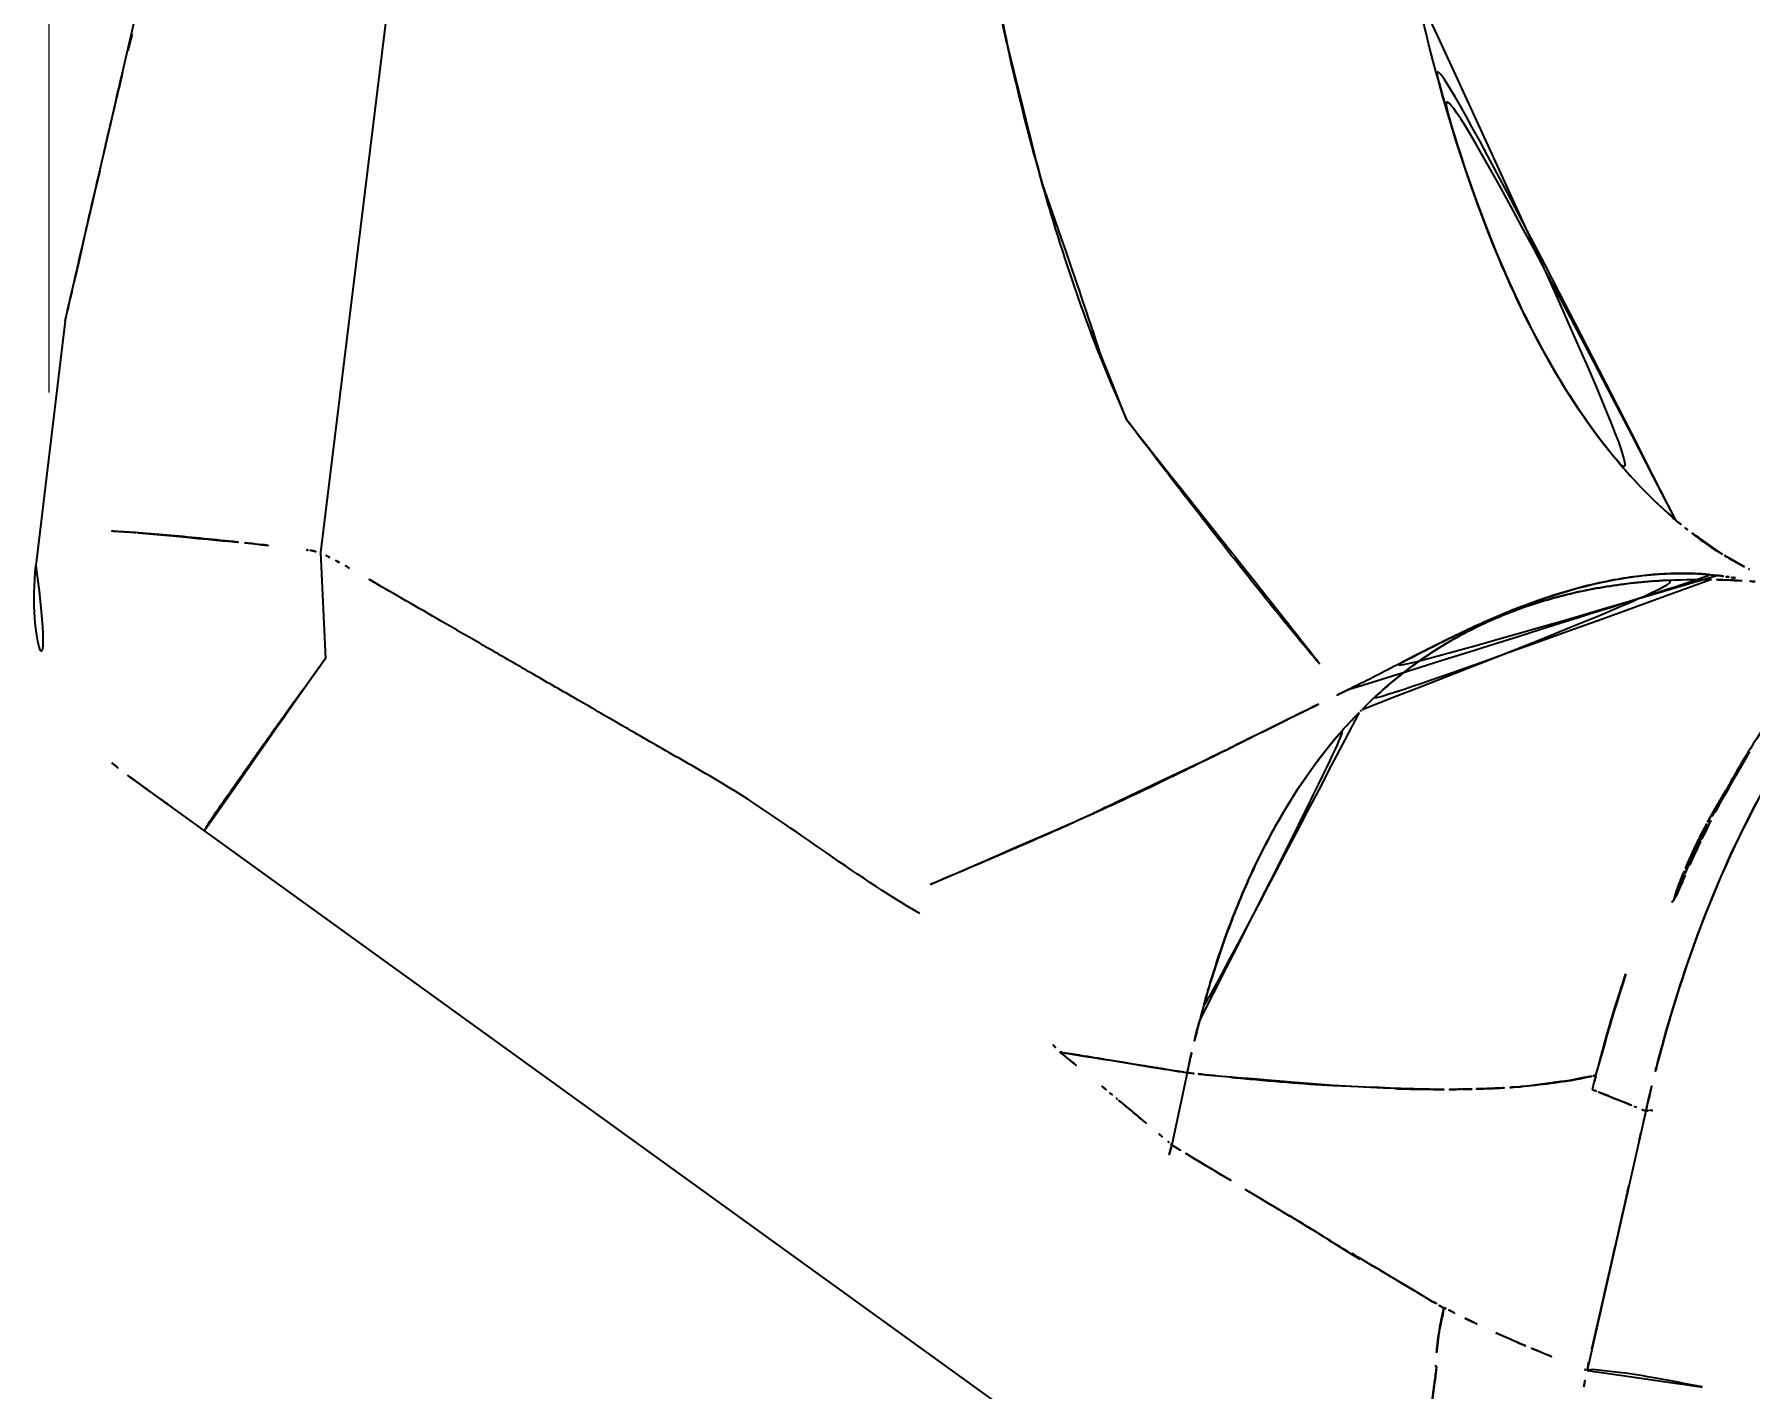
# Model space of a CAD drawing. Extents: x 16296660632 to 16296668616, y -37409619871 to -37409616241.
# Drawn here: x 16296667223.2 to 16296667284.2, y -37409617758.7 to -37409617710.5 of the extents above; entities that cross this region are included whole.
import ezdxf

# ---------------------------------------------------------------- set-up
doc = ezdxf.new("R2010")
doc.units = 0
doc.header["$LTSCALE"] = 10
doc.header["$MEASUREMENT"] = 0
doc.header["$PDMODE"] = 3
doc.header["$PDSIZE"] = -10
doc.layers.get('0').update_dxf_attribs({"linetype": 'CONTINUOUS'})
doc.layers.get('DEFPOINTS').update_dxf_attribs({"linetype": 'CONTINUOUS'})
doc.styles.get("Standard").update_dxf_attribs({"font": 'SYMBOL'})
doc.dimstyles.new('100hyun', dxfattribs={"dimtxt": 30, "dimasz": 20, "dimexe": 2, "dimexo": 10, "dimgap": 10, "dimtad": 1, "dimdec": 0, "dimrnd": 5, "dimtxsty": 'Standard', "dimcen": 2.5, "dimclrd": 5, "dimclre": 5, "dimadec": 0, "dimazin": 0, "dimtfac": 1, "dimtdec": 0, "dimtmove": 0, "dimatfit": 3, "dimfxl": 1.25, "dimlwd": 15, "dimlwe": 15, "dimarcsym": 0})

# ---------------------------------------------------------------- blocks, each defined once
blk = doc.blocks.new('*D10')
at = {"color": 5, "lineweight": 15, "transparency": 16777216}
for p, q in [((16296667223.69714, -37409617723.23455), (16296667223.69714, -37409617163.292953)), ((16296667547.571289, -37409617302.714493), (16296667547.571289, -37409617163.292953)), ((16296667527.571289, -37409617165.292953), (16296667243.69714, -37409617165.292953))]:
    blk.add_line(p, q, dxfattribs=at)
at = {"color": 5, "transparency": 16777216}
for points in [[(16296667243.69714, -37409617161.95961), (16296667243.69714, -37409617168.626282), (16296667223.69714, -37409617165.292953)], [(16296667527.571289, -37409617161.95961), (16296667527.571289, -37409617168.626282), (16296667547.571289, -37409617165.292953)]]:
    blk.add_solid(points, dxfattribs=at)
at = {"layer": 'DEFPOINTS', "color": 0, "transparency": 16777216}
for p in [(16296667223.69714, -37409617165.292953), (16296667547.571289, -37409617312.714493), (16296667223.69714, -37409617733.23455)]:
    blk.add_point(p, dxfattribs=at)
at = {"color": 0, "lineweight": 0, "transparency": 16777216, "insert": (16296667385.634211, -37409617138.941017), "char_height": 30, "attachment_point": 5}
blk.add_mtext('{\\f나눔고딕|b0|i0|c129|p50;325}', dxfattribs=at)

msp = doc.modelspace()

# ---------------------------------------------------------------- linework, layer by layer
at = {"linetype": 'Continuous'}
for p, q in [((16296667237.69956, -37409617693.498207), (16296667233.334471, -37409617728.927223)), ((16296667224.258511, -37409617720.686958), (16296667230.23316, -37409617694.80793)), ((16296667224.258511, -37409617720.686958), (16296667223.222879, -37409617729.386063)), ((16296667233.334471, -37409617728.927223), (16296667233.51631, -37409617732.688087)), ((16296667290.79158, -37409617783.270447), (16296667226.47076, -37409617736.840271)), ((16296667264.14592, -37409617747.420372), (16296667263.60564, -37409617749.990784)), ((16296667278.55773, -37409617748.019997), (16296667278.68281, -37409617747.508888)), ((16296667280.45903, -37409617748.790588), (16296667278.36742, -37409617758.006462))]:
    msp.add_line(p, q, dxfattribs=at)
msp.add_arc((16296667231.16324, -37409617730.361023), 7.999999, 172.99985138, 229.10123067, dxfattribs=at)
for points, start_tangent, end_tangent in [([(16296667256.83342, -37409617706.206047), (16296667256.890169, -37409617706.527588), (16296667257.7432, -37409617710.811752), (16296667257.796551, -37409617711.05146)], (0.172381004, -0.985030349), (0.218452655, -0.975847548)), ([(16296667257.79421, -37409617711.051987), (16296667256.831421, -37409617706.20639)], (-0.218819086, 0.975765447), (-0.172683631, 0.984977342)), ([(16296667272.280069, -37409617708.914589), (16296667273.619801, -37409617713.987747), (16296667275.23934, -37409617718.484131), (16296667277.153749, -37409617722.363426), (16296667279.335751, -37409617725.532883), (16296667281.56601, -37409617727.808411)], (0.21973685, -0.975559181), (0.764090658, -0.645108879)), ([(16296667226.639299, -37409617710.501266), (16296667226.27227, -37409617711.981133)], (-0.248236691, -0.968699409), (-0.233358176, -0.972390848)), ([(16296667281.527399, -37409617727.773979), (16296667279.17984, -37409617725.339684), (16296667276.749161, -37409617721.642754), (16296667274.76499, -37409617717.306877), (16296667273.159309, -37409617712.418022), (16296667272.279751, -37409617708.914673)], (-0.761863399, 0.647737725), (-0.219773019, 0.975551034)), ([(16296667281.52656, -37409617727.774963), (16296667279.41156, -37409617725.624031), (16296667277.19668, -37409617722.43679), (16296667275.179199, -37409617718.340919), (16296667273.587839, -37409617713.883942), (16296667272.28009, -37409617708.914589)], (-0.761973912, 0.647607719), (-0.219872073, 0.975528714)), ([(16296667257.796551, -37409617711.05146), (16296667258.69219, -37409617714.698608), (16296667259.01178, -37409617715.85186)], (0.218452655, -0.975847548), (0.274422541, -0.961609208)), ([(16296667226.106661, -37409617712.681801), (16296667226.636641, -37409617710.500587)], (0.225447276, 0.97425537), (0.247186783, 0.96896785)), ([(16296667226.27227, -37409617711.981133), (16296667226.059681, -37409617712.884666), (16296667226.013611, -37409617713.084778), (16296667225.96192, -37409617713.308701), (16296667225.91415, -37409617713.51561), (16296667225.884359, -37409617713.644653)], (-0.233358176, -0.972390848), (-0.224960853, -0.974367803)), ([(16296667226.09437, -37409617712.734962), (16296667226.106661, -37409617712.681801)], (0.224951054, 0.974370065), (0.225447276, 0.97425537)), ([(16296667259.01413, -37409617715.851196), (16296667257.79421, -37409617711.051987)], (-0.275520395, 0.961295226), (-0.218819086, 0.975765447)), ([(16296667225.884359, -37409617713.644653), (16296667225.870041, -37409617713.706673), (16296667225.82934, -37409617713.882973)], (-0.224960853, -0.974367803), (-0.224949134, -0.974370508)), ([(16296667225.82934, -37409617713.882973), (16296667225.7918, -37409617714.045563), (16296667225.7572, -37409617714.195419), (16296667225.72533, -37409617714.333458), (16296667225.69599, -37409617714.460564), (16296667225.487711, -37409617715.362717)], (-0.224949134, -0.974370508), (-0.224951054, -0.974370065)), ([(16296667225.487711, -37409617715.362717), (16296667225.226191, -37409617716.495483), (16296667225.012609, -37409617717.420601), (16296667224.839251, -37409617718.171494), (16296667224.699471, -37409617718.776947), (16296667224.58758, -37409617719.26162), (16296667224.507601, -37409617719.608032)], (-0.224951054, -0.974370065), (-0.224951462, -0.974369971)), ([(16296667259.01178, -37409617715.85186), (16296667259.861509, -37409617718.624046), (16296667260.844879, -37409617721.40612), (16296667261.993959, -37409617724.203293)], (0.274422541, -0.961609208), (0.405575152, -0.914061702)), ([(16296667261.996691, -37409617724.202072), (16296667259.01413, -37409617715.851196)], (-0.401866223, 0.915698388), (-0.275520395, 0.961295226)), ([(16296667224.507601, -37409617719.608032), (16296667224.467859, -37409617719.780182), (16296667224.354309, -37409617720.271988), (16296667224.286329, -37409617720.566467)], (-0.224951462, -0.974369971), (-0.224950664, -0.974370155)), ([(16296667224.286329, -37409617720.566467), (16296667224.258511, -37409617720.686958)], (-0.224950664, -0.974370155), (-0.224958429, -0.974368362)), ([(16296667337.49225, -37409617727.992439), (16296667331.553391, -37409617726.097794), (16296667323.346781, -37409617724.083832), (16296667315.792891, -37409617723.007843), (16296667308.9051, -37409617722.884201), (16296667302.80448, -37409617723.702179), (16296667297.352329, -37409617725.468803), (16296667292.61014, -37409617728.171272), (16296667288.50882, -37409617731.869362), (16296667285.080311, -37409617736.594917), (16296667282.40724, -37409617742.236099), (16296667281.034559, -37409617746.479233)], (-0.944974181, 0.327144916), (-0.263784771, -0.964581564)), ([(16296667281.034889, -37409617746.479317), (16296667282.434111, -37409617742.165283), (16296667285.105049, -37409617736.552406), (16296667288.481211, -37409617731.900307), (16296667292.559601, -37409617728.208), (16296667297.299101, -37409617725.491989), (16296667302.683901, -37409617723.729027), (16296667308.735201, -37409617722.894043), (16296667315.49194, -37409617722.983833), (16296667322.95175, -37409617724.007553), (16296667331.30291, -37409617726.02549), (16296667337.492201, -37409617727.992577)], (0.263775868, 0.964583999), (0.94497616, -0.327139202)), ([(16296667301.056589, -37409617723.641769), (16296667297.90309, -37409617724.602638), (16296667292.497919, -37409617727.282822), (16296667287.8874, -37409617731.092117), (16296667284.18021, -37409617735.888931), (16296667282.977421, -37409617737.989471)], (-0.970657145, -0.240467684), (-0.46579815, -0.884891001)), ([(16296667261.996691, -37409617724.202072), (16296667262.06642, -37409617724.294067)], (0.603904864, -0.797056407), (0.604157125, -0.796865213)), ([(16296667262.06642, -37409617724.294083), (16296667261.996691, -37409617724.202072)], (-0.604157418, 0.796864991), (-0.603905205, 0.797056148)), ([(16296667262.06642, -37409617724.294067), (16296667263.92753, -37409617726.726662), (16296667265.72193, -37409617729.026871), (16296667267.348579, -37409617731.063263), (16296667268.71306, -37409617732.715424), (16296667269.72715, -37409617733.873787)], (0.604157125, -0.796865213), (0.67850285, -0.734597769)), ([(16296667226.71892, -37409617728.210007), (16296667226.170349, -37409617728.173622), (16296667225.32131, -37409617728.130211)], (-0.997318121, 0.073188563), (-0.998816548, 0.048636449)), ([(16296667226.71899, -37409617728.209068), (16296667226.871679, -37409617728.22081)], (0.997183587, -0.074999294), (0.996933127, -0.078258165)), ([(16296667226.87162, -37409617728.221489), (16296667226.71892, -37409617728.210007)], (-0.997059965, 0.076625226), (-0.997318121, 0.073188564)), ([(16296667226.871679, -37409617728.22081), (16296667228.012381, -37409617728.320068), (16296667230.39365, -37409617728.554428), (16296667230.632681, -37409617728.579887)], (0.996933127, -0.078258166), (0.99428692, -0.106740432)), ([(16296667281.4007, -37409617727.689972), (16296667281.40415, -37409617727.692612), (16296667281.42075, -37409617727.705307)], (0.793505574, -0.608562983), (0.794859926, -0.606792962)), ([(16296667281.42082, -37409617727.705208), (16296667281.400709, -37409617727.689957)], (-0.797564658, 0.603233467), (-0.795715445, 0.605670646)), ([(16296667281.42075, -37409617727.705307), (16296667281.542021, -37409617727.797798)], (0.794859926, -0.606792962), (0.793530995, -0.608529835)), ([(16296667281.542299, -37409617727.797432), (16296667281.42082, -37409617727.705208)], (-0.793015977, 0.609200837), (-0.797564658, 0.603233467)), ([(16296667281.566851, -37409617727.807411), (16296667281.527399, -37409617727.773979)], (-0.764006118, 0.645208999), (-0.761863399, 0.647737725)), ([(16296667281.542021, -37409617727.797798), (16296667281.66259, -37409617727.890701), (16296667281.68103, -37409617727.904984)], (0.793530994, -0.608529836), (0.790281167, -0.612744381)), ([(16296667281.681021, -37409617727.904991), (16296667281.66099, -37409617727.889374), (16296667281.542299, -37409617727.797432)], (-0.787689339, 0.616072646), (-0.793015977, 0.609200837)), ([(16296667281.705521, -37409617727.924751), (16296667281.52656, -37409617727.774963)], (-0.77167821, 0.636013161), (-0.761973912, 0.647607719)), ([(16296667281.682051, -37409617727.90374), (16296667281.566851, -37409617727.807411)], (-0.770229926, 0.637766306), (-0.764006117, 0.645208999)), ([(16296667281.68103, -37409617727.904984), (16296667281.69453, -37409617727.915466)], (0.790281168, -0.612744381), (0.78831228, -0.615275344)), ([(16296667281.6952, -37409617727.916122), (16296667281.681021, -37409617727.904991)], (-0.785147728, 0.619308522), (-0.78768934, 0.616072645)), ([(16296667281.69453, -37409617727.915466), (16296667281.7094, -37409617727.927383)], (0.788312283, -0.615275341), (-0.518601168, -0.855016274)), ([(16296667281.709391, -37409617727.927673), (16296667281.6952, -37409617727.916122)], (0.475034029, 0.879967426), (-0.785147727, 0.619308523)), ([(16296667281.951981, -37409617728.121933), (16296667281.71254, -37409617727.929314)], (-0.786095042, 0.618105642), (-0.772102458, 0.635498067)), ([(16296667283.186001, -37409617728.987251), (16296667282.22752, -37409617728.333008), (16296667281.712799, -37409617727.929497)], (-0.848996561, 0.528398373), (-0.772135934, 0.635457394)), ([(16296667282.961729, -37409617728.863869), (16296667282.342171, -37409617728.42672), (16296667281.70536, -37409617727.92495)], (-0.832122345, 0.554592106), (-0.768827366, 0.639456396)), ([(16296667283.010151, -37409617728.87587), (16296667282.34255, -37409617728.417931), (16296667281.951981, -37409617728.121933)], (-0.840860349, 0.541252134), (-0.786095042, 0.618105642)), ([(16296667230.632681, -37409617728.579887), (16296667232.84016, -37409617728.831993)], (0.99428692, -0.106740432), (0.992845873, -0.119402988)), ([(16296667232.84016, -37409617728.831993), (16296667232.964701, -37409617728.847)], (0.992845872, -0.119402988), (0.992776505, -0.119978379)), ([(16296667232.964701, -37409617728.847), (16296667233.09536, -37409617728.874474), (16296667233.334471, -37409617728.927223)], (0.978887922, -0.204397741), (0.971797786, -0.235815741)), ([(16296667233.666479, -37409617729.099213), (16296667233.334471, -37409617728.927223)], (-0.885068941, 0.465459955), (-0.890781515, 0.454431834)), ([(16296667234.01079, -37409617729.283142), (16296667233.666479, -37409617729.099213)], (-0.878936203, 0.476939358), (-0.885068941, 0.465459955)), ([(16296667234.367041, -37409617729.479599), (16296667234.01079, -37409617729.283142)], (-0.87235704, 0.488869303), (-0.878936203, 0.476939358)), ([(16296667283.97077, -37409617729.440666), (16296667283.335661, -37409617729.079071), (16296667283.010151, -37409617728.87587)], (-0.882055019, 0.471146413), (-0.84086035, 0.541252134)), ([(16296667235.51152, -37409617730.140411), (16296667234.367041, -37409617729.479599)], (-0.864266391, 0.503034398), (-0.87235704, 0.488869303)), ([(16296667269.88666, -37409617733.797981), (16296667271.605459, -37409617732.927406), (16296667273.48904, -37409617731.973717), (16296667275.292549, -37409617731.147827), (16296667276.82934, -37409617730.561363), (16296667278.11982, -37409617730.17128), (16296667279.206329, -37409617729.923691), (16296667280.13036, -37409617729.775269), (16296667280.92417, -37409617729.696739), (16296667281.606939, -37409617729.668533), (16296667282.194651, -37409617729.675957), (16296667282.703621, -37409617729.708229), (16296667283.01317, -37409617729.740692)], (0.90177423, 0.432207401), (0.992709413, -0.120532241)), ([(16296667270.371759, -37409617734.504333), (16296667270.85467, -37409617734.039703), (16296667272.26856, -37409617732.882187), (16296667273.79636, -37409617731.913208), (16296667275.43807, -37409617731.132729), (16296667277.193689, -37409617730.540756), (16296667279.063219, -37409617730.137306), (16296667281.046671, -37409617729.922379), (16296667282.967251, -37409617729.891006)], (0.706013471, 0.708198403), (0.999703038, -0.02436876)), ([(16296667282.797701, -37409617729.887047), (16296667281.046141, -37409617729.921867), (16296667279.062611, -37409617730.136719), (16296667277.193001, -37409617730.5401), (16296667275.437309, -37409617731.132011), (16296667273.79553, -37409617731.912453), (16296667272.267679, -37409617732.881416), (16296667270.853741, -37409617734.038933), (16296667270.370899, -37409617734.503471)], (-0.999845689, 0.017566971), (-0.706025051, -0.708186859)), ([(16296667283.01317, -37409617729.740692), (16296667282.78694, -37409617729.715973), (16296667282.016899, -37409617729.670486), (16296667281.068211, -37409617729.687668), (16296667279.923189, -37409617729.803436), (16296667278.53104, -37409617730.068619), (16296667276.969431, -37409617730.514183), (16296667275.3636, -37409617731.117233), (16296667273.70612, -37409617731.868317), (16296667271.942459, -37409617732.754517), (16296667270.0975, -37409617733.691116)], (-0.992702505, 0.12058912), (-0.89478293, -0.44650141)), ([(16296667283.197571, -37409617729.897308), (16296667283.143591, -37409617729.895554), (16296667282.797701, -37409617729.887047)], (-0.999434588, 0.033622978), (-0.999845689, 0.017566971)), ([(16296667282.967251, -37409617729.891006), (16296667283.14402, -37409617729.89595), (16296667283.19688, -37409617729.897667)], (0.999703038, -0.024368761), (0.999437792, -0.033527605)), ([(16296667283.01317, -37409617729.740692), (16296667283.149099, -37409617729.758217), (16296667283.20401, -37409617729.765877)], (0.992709413, -0.120532242), (0.989976322, -0.141233429)), ([(16296667283.21805, -37409617729.767906), (16296667283.01317, -37409617729.740692)], (-0.989750488, 0.142807466), (-0.992702505, 0.12058912)), ([(16296667283.19688, -37409617729.897667), (16296667284.409069, -37409617729.966667)], (0.999437792, -0.033527605), (0.996841941, -0.079411235)), ([(16296667283.20401, -37409617729.765877), (16296667283.22504, -37409617729.768913)], (0.989976322, -0.141233427), (0.989642406, -0.143554545)), ([(16296667283.368771, -37409617729.790947), (16296667283.21805, -37409617729.767906)], (-0.987182509, 0.159595405), (-0.989750488, 0.142807466)), ([(16296667283.409321, -37409617729.795197), (16296667283.218069, -37409617729.767776)], (-0.989948428, 0.141428818), (-0.989792248, 0.142517738)), ([(16296667283.368139, -37409617729.791977), (16296667283.28171, -37409617729.772774)], (-0.977084055, 0.212853823), (-0.975264257, 0.221042144)), ([(16296667283.416719, -37409617729.796257), (16296667283.348101, -37409617729.786453)], (-0.989954593, 0.141385656), (-0.989897737, 0.141783179)), ([(16296667283.391041, -37409617729.794594), (16296667283.368771, -37409617729.790947)], (-0.986773022, 0.162107995), (-0.987182509, 0.159595406)), ([(16296667283.407511, -37409617729.79731), (16296667283.391041, -37409617729.794594)], (-0.986465012, 0.163971887), (-0.986773023, 0.162107994)), ([(16296667283.887501, -37409617729.929787), (16296667283.197571, -37409617729.897308)], (-0.998184214, 0.060235164), (-0.999434588, 0.033622978)), ([(16296667283.56896, -37409617729.825706), (16296667283.407511, -37409617729.79731)], (-0.983182024, 0.182628333), (-0.986465012, 0.163971885)), ([(16296667283.64649, -37409617729.828918), (16296667283.416719, -37409617729.796257)], (-0.990150828, 0.140004779), (-0.989954593, 0.141385656)), ([(16296667284.34181, -37409617729.961067), (16296667283.887501, -37409617729.929787)], (-0.997028205, 0.077037377), (-0.998184214, 0.060235163)), ([(16296667284.14233, -37409617729.530609), (16296667284.09474, -37409617729.505913)], (-0.888530942, 0.458816701), (-0.886732228, 0.462283416)), ([(16296667254.652809, -37409617741.763733), (16296667247.636431, -37409617737.141083), (16296667245.724831, -37409617736.037361), (16296667243.937929, -37409617735.005653), (16296667242.272461, -37409617734.044037), (16296667240.725121, -37409617733.150627), (16296667239.29262, -37409617732.323532), (16296667237.94721, -37409617731.546722), (16296667236.693569, -37409617730.822899), (16296667235.51152, -37409617730.140411)], (-0.866014419, 0.500019026), (-0.864266391, 0.503034398)), ([(16296667233.51631, -37409617732.688087), (16296667232.370159, -37409617734.283272), (16296667231.34971, -37409617735.713013), (16296667230.465851, -37409617736.961792), (16296667229.77659, -37409617737.948357), (16296667229.344311, -37409617738.584297), (16296667229.221519, -37409617738.789131)], (-0.584697934, -0.811251087), (-0.495180789, -0.868789955)), ([(16296667229.22143, -37409617738.789062), (16296667229.331181, -37409617738.604286), (16296667229.762621, -37409617737.968582), (16296667230.47938, -37409617736.942574), (16296667231.39286, -37409617735.652328), (16296667232.41477, -37409617734.220993), (16296667233.51631, -37409617732.688087)], (0.492189908, 0.870487849), (0.584697934, 0.811251087)), ([(16296667270.0975, -37409617733.691116), (16296667269.8859, -37409617733.79641)], (-0.89478293, -0.446501409), (-0.895757845, -0.44454233)), ([(16296667267.361759, -37409617735.03801), (16296667269.72714, -37409617733.873779)], (0.895063791, 0.445938125), (0.90057468, 0.43470133)), ([(16296667268.83285, -37409617734.314583), (16296667268.17333, -37409617734.637993), (16296667267.362089, -37409617735.038673)], (-0.89805765, -0.439877776), (-0.895974336, -0.44410583)), ([(16296667269.8859, -37409617733.79641), (16296667268.83285, -37409617734.314583)], (-0.895757845, -0.444542329), (-0.89805765, -0.439877776)), ([(16296667269.72715, -37409617733.873787), (16296667269.88666, -37409617733.797981)], (0.904641616, 0.426173142), (0.90177423, 0.432207401)), ([(16296667264.586531, -37409617745.591141), (16296667264.76343, -37409617744.943497), (16296667265.49386, -37409617742.654907), (16296667266.3382, -37409617740.554848), (16296667267.29645, -37409617738.643288), (16296667269.55468, -37409617735.385719), (16296667270.371759, -37409617734.504333)], (0.255249168, 0.966875309), (0.706013471, 0.708198403)), ([(16296667270.26372, -37409617734.612), (16296667269.55372, -37409617735.384972), (16296667267.295429, -37409617738.642632), (16296667266.33717, -37409617740.554268), (16296667265.492821, -37409617742.654427), (16296667264.76239, -37409617744.943123), (16296667264.58548, -37409617745.590874)], (-0.699369568, -0.714760245), (-0.255231999, -0.966879841)), ([(16296667270.347719, -37409617734.526772), (16296667270.26372, -37409617734.612)], (-0.704592185, -0.709612466), (-0.699369568, -0.714760244)), ([(16296667264.578211, -37409617736.419312), (16296667264.70694, -37409617736.356247), (16296667267.361759, -37409617735.03801)], (0.898207091, 0.439572544), (0.895063791, 0.445938125)), ([(16296667267.362089, -37409617735.038673), (16296667266.04611, -37409617735.69239), (16296667264.577761, -37409617736.418404)], (-0.895974336, -0.44410583), (-0.897595733, -0.440819578)), ([(16296667284.05319, -37409617736.179764), (16296667283.60631, -37409617736.898987), (16296667283.001101, -37409617737.96154), (16296667282.6315, -37409617738.667992)], (-0.541399396, -0.84076554), (-0.451625135, -0.892207788)), ([(16296667284.14386, -37409617736.009354), (16296667283.193359, -37409617737.657028)], (-0.524434469, -0.851450814), (-0.475187969, -0.879884307)), ([(16296667225.925051, -37409617736.408409), (16296667226.48089, -37409617736.847588)], (0.756525078, -0.653964683), (0.810821298, -0.585293792)), ([(16296667264.577761, -37409617736.418404), (16296667263.670469, -37409617736.861183), (16296667260.985821, -37409617738.126923), (16296667259.91983, -37409617738.607513)], (-0.897595733, -0.440819578), (-0.913449028, -0.40695316)), ([(16296667283.19194, -37409617737.660477), (16296667284.16025, -37409617735.984459)], (0.475350453, 0.879796537), (0.525375718, 0.850870351)), ([(16296667226.51296, -37409617736.870728), (16296667226.48859, -37409617736.853142)], (-0.810821898, 0.585292961), (-0.810822128, 0.585292642)), ([(16296667227.303909, -37409617737.441681), (16296667227.150339, -37409617737.330833), (16296667226.779751, -37409617737.063316), (16296667226.55476, -37409617736.900902), (16296667226.51296, -37409617736.870728)], (-0.8108213, 0.585293788), (-0.810821897, 0.585292962)), ([(16296667259.92037, -37409617738.608711), (16296667264.578211, -37409617736.419312)], (0.911938283, 0.410327391), (0.898207091, 0.439572544)), ([(16296667282.65357, -37409617738.51545), (16296667283.203899, -37409617737.554932), (16296667283.34573, -37409617737.326736)], (0.471838368, 0.881685065), (0.533884137, 0.845557643)), ([(16296667283.34573, -37409617737.326736), (16296667283.19384, -37409617737.57151), (16296667283.001169, -37409617737.894402), (16296667282.83053, -37409617738.192757), (16296667282.67872, -37409617738.468773)], (-0.533775725, -0.845626085), (-0.475038737, -0.879964885)), ([(16296667227.650141, -37409617737.691612), (16296667227.77346, -37409617737.780617), (16296667227.89942, -37409617737.871552), (16296667227.984529, -37409617737.932991)], (0.810821305, -0.585293782), (0.810821292, -0.5852938)), ([(16296667227.65015, -37409617737.69162), (16296667227.700609, -37409617737.728027), (16296667227.93593, -37409617737.897903), (16296667227.984529, -37409617737.932991)], (0.810821298, -0.585293792), (0.810821298, -0.585293792)), ([(16296667227.77346, -37409617737.780617), (16296667227.690929, -37409617737.721046)], (-0.810821305, 0.585293783), (-0.810821314, 0.585293769)), ([(16296667282.94854, -37409617738.044441), (16296667282.620979, -37409617738.685013)], (-0.464232628, -0.88571331), (-0.446385563, -0.894840729)), ([(16296667283.191601, -37409617737.660294), (16296667282.5261, -37409617738.955704)], (-0.475094374, -0.879934847), (-0.439005078, -0.898484581)), ([(16296667282.948549, -37409617738.044441), (16296667282.655849, -37409617738.615288)], (-0.464241242, -0.885708795), (-0.448310503, -0.893877896)), ([(16296667255.015369, -37409617740.73188), (16296667259.670031, -37409617738.721069), (16296667259.92037, -37409617738.608711)], (0.921531137, 0.388304473), (0.911938283, 0.410327391)), ([(16296667259.91983, -37409617738.607513), (16296667257.939211, -37409617739.476242), (16296667255.01524, -37409617740.731583)], (-0.913449028, -0.40695316), (-0.920223208, -0.391393981)), ([(16296667282.631741, -37409617738.556297), (16296667282.542681, -37409617738.725143), (16296667282.419649, -37409617738.964912), (16296667282.3071, -37409617739.191299), (16296667282.2027, -37409617739.4077), (16296667282.104521, -37409617739.61734), (16296667282.01022, -37409617739.824402), (16296667281.91853, -37409617740.031837), (16296667281.88858, -37409617740.101189)], (-0.470710554, -0.882287693), (-0.394385892, -0.918944921)), ([(16296667282.655849, -37409617738.615288), (16296667282.302059, -37409617739.340462)], (-0.448310503, -0.893877896), (-0.428684567, -0.903454228)), ([(16296667282.51931, -37409617738.969597), (16296667283.19194, -37409617737.660477)], (0.438841003, 0.89856473), (0.475350453, 0.879796537)), ([(16296667282.67872, -37409617738.468773), (16296667282.631741, -37409617738.556297)], (-0.475038737, -0.879964885), (-0.470710554, -0.882287693)), ([(16296667281.87632, -37409617740.124359), (16296667282.172421, -37409617739.471764), (16296667282.65357, -37409617738.51545)], (0.392508489, 0.919748382), (0.471838368, 0.881685065)), ([(16296667282.30176, -37409617739.340263), (16296667282.342819, -37409617739.254082), (16296667282.39706, -37409617739.141327), (16296667282.432631, -37409617739.068039)], (0.428704191, 0.903444916), (0.437884509, 0.899031232)), ([(16296667282.33399, -37409617739.354637), (16296667282.51931, -37409617738.969597)], (0.428506461, 0.903538717), (0.438841003, 0.89856473)), ([(16296667282.6315, -37409617738.667992), (16296667282.45336, -37409617739.025627), (16296667282.332621, -37409617739.274788)], (-0.451625135, -0.892207788), (-0.431978782, -0.901883769)), ([(16296667282.5261, -37409617738.955704), (16296667282.33408, -37409617739.354691)], (-0.439005077, -0.898484581), (-0.428328908, -0.903622901)), ([(16296667282.29319, -37409617739.441238), (16296667281.60165, -37409617740.997459)], (-0.426039516, -0.904704555), (-0.386418856, -0.922323407)), ([(16296667281.96212, -37409617740.082321), (16296667282.027981, -37409617739.934059), (16296667282.0723, -37409617739.835533)], (0.403297778, 0.915068797), (0.411966115, 0.911199166)), ([(16296667282.07169, -37409617739.835251), (16296667281.96176, -37409617740.082169)], (-0.411614653, -0.911357985), (-0.40175854, -0.915745639)), ([(16296667282.0723, -37409617739.835533), (16296667282.096951, -37409617739.781158), (16296667282.121429, -37409617739.72744)], (0.411966115, 0.911199166), (0.415648085, 0.909525519)), ([(16296667282.12081, -37409617739.727158), (16296667282.07169, -37409617739.835251)], (-0.415760821, -0.909473991), (-0.411614653, -0.911357985)), ([(16296667282.121429, -37409617739.72744), (16296667282.16433, -37409617739.63401), (16296667282.22744, -37409617739.498077), (16296667282.262171, -37409617739.424011)], (0.415648086, 0.909525519), (0.425882598, 0.904778433)), ([(16296667282.260441, -37409617739.426598), (16296667282.12081, -37409617739.727158)], (-0.426741792, -0.904373508), (-0.415760821, -0.909473991)), ([(16296667282.262171, -37409617739.424011), (16296667282.286619, -37409617739.372223)], (0.425882599, 0.904778433), (0.427627445, 0.90395507)), ([(16296667282.301439, -37409617739.340103), (16296667282.260441, -37409617739.426598)], (-0.429751304, -0.902947295), (-0.426741792, -0.904373509)), ([(16296667282.302059, -37409617739.340462), (16296667282.261169, -37409617739.426941)], (-0.428684567, -0.903454228), (-0.4263889, -0.904539942)), ([(16296667282.286619, -37409617739.372223), (16296667282.30176, -37409617739.340263)], (0.427627444, 0.90395507), (0.428704193, 0.903444915)), ([(16296667282.293091, -37409617739.441177), (16296667282.33399, -37409617739.354637)], (0.426208276, 0.904625063), (0.428506461, 0.903538717)), ([(16296667282.301571, -37409617739.340157), (16296667282.332701, -37409617739.274834)], (0.428403948, 0.903587327), (0.431674832, 0.90202929)), ([(16296667282.33408, -37409617739.354691), (16296667282.29319, -37409617739.441238)], (-0.428328908, -0.903622901), (-0.426039516, -0.904704554)), ([(16296667282.332621, -37409617739.274788), (16296667282.301439, -37409617739.340103)], (-0.431978783, -0.901883768), (-0.429751305, -0.902947294)), ([(16296667281.73629, -37409617740.46833), (16296667281.65624, -37409617740.672791), (16296667281.58353, -37409617740.868523), (16296667281.52578, -37409617741.034927), (16296667281.48513, -37409617741.166229), (16296667281.46701, -37409617741.232483)], (-0.372369617, -0.928084516), (0.025443302, -0.999676267)), ([(16296667281.60145, -37409617740.99733), (16296667282.293091, -37409617739.441177)], (0.386350568, 0.922352014), (0.426208276, 0.904625063)), ([(16296667281.80707, -37409617740.444946), (16296667281.60145, -37409617740.99733)], (-0.379677427, -0.925118939), (-0.310365653, -0.950617253)), ([(16296667281.735849, -37409617740.468147), (16296667281.7486, -37409617740.435547), (16296667281.87632, -37409617740.124359)], (0.362706654, 0.931903366), (0.392508489, 0.919748382)), ([(16296667281.737841, -37409617740.606796), (16296667281.7516, -37409617740.573631), (16296667281.79492, -37409617740.470062), (16296667281.84359, -37409617740.355362)], (0.382248165, 0.924059706), (0.392943399, 0.91956266)), ([(16296667281.79974, -37409617740.312309), (16296667281.74106, -37409617740.456459), (16296667281.73629, -37409617740.46833)], (-0.38123739, -0.924477178), (-0.372369617, -0.928084516)), ([(16296667281.829359, -37409617740.240982), (16296667281.79974, -37409617740.312309)], (-0.385673677, -0.922635256), (-0.381237389, -0.924477178)), ([(16296667281.84359, -37409617740.355362), (16296667281.86138, -37409617740.313828)], (0.392943399, 0.91956266), (0.39458389, 0.918859921)), ([(16296667281.88858, -37409617740.101189), (16296667281.829359, -37409617740.240982)], (-0.394385892, -0.918944921), (-0.385673677, -0.922635256)), ([(16296667281.940821, -37409617740.130028), (16296667281.80707, -37409617740.444946)], (-0.399786435, -0.916608317), (-0.379677427, -0.925118939)), ([(16296667281.86138, -37409617740.313828), (16296667281.8992, -37409617740.226196), (16296667281.931311, -37409617740.152489)], (0.394583891, 0.91885992), (0.400732165, 0.916195248)), ([(16296667281.931311, -37409617740.152489), (16296667281.96096, -37409617740.084953), (16296667281.96212, -37409617740.082321)], (0.400732165, 0.916195248), (0.403297778, 0.915068797)), ([(16296667281.96176, -37409617740.082169), (16296667281.940821, -37409617740.130028)], (-0.401758541, -0.915745639), (-0.399786435, -0.916608317)), ([(16296667281.46994, -37409617741.249527), (16296667281.64003, -37409617740.724564)], (0.277616289, 0.96069204), (0.336999269, 0.941504908)), ([(16296667281.5515, -37409617741.103157), (16296667281.55744, -37409617741.090919), (16296667281.601259, -37409617740.997932)], (0.439169558, 0.898404196), (0.431754513, 0.901991153)), ([(16296667281.60165, -37409617740.997459), (16296667281.55316, -37409617741.099876), (16296667281.551491, -37409617741.103157)], (-0.41174594, -0.911298678), (-0.453817593, -0.891094604)), ([(16296667281.601259, -37409617740.997932), (16296667281.57663, -37409617741.043549), (16296667281.585569, -37409617740.993309), (16296667281.60914, -37409617740.9282), (16296667281.62854, -37409617740.878273)], (-0.455232155, -0.890372779), (0.354284126, 0.935137828)), ([(16296667281.62854, -37409617740.878273), (16296667281.638769, -37409617740.851402), (16296667281.67379, -37409617740.763603), (16296667281.71134, -37409617740.671219), (16296667281.737841, -37409617740.606796)], (0.354284126, 0.935137828), (0.382248164, 0.924059706)), ([(16296667281.64003, -37409617740.724564), (16296667281.735849, -37409617740.468147)], (0.336999269, 0.941504908), (0.362706654, 0.931903366)), ([(16296667281.46994, -37409617741.249527), (16296667281.276871, -37409617741.532494)], (-0.565945366, -0.824442747), (-0.561282515, -0.827624274)), ([(16296667281.46701, -37409617741.232483), (16296667281.46994, -37409617741.249527)], (0.025443301, -0.999676267), (0.318657686, -0.947869864)), ([(16296667281.46994, -37409617741.249527), (16296667281.51317, -37409617741.176483), (16296667281.5515, -37409617741.103157)], (0.507299331, 0.861769917), (0.439169558, 0.898404196)), ([(16296667281.48649, -37409617741.221703), (16296667281.46994, -37409617741.249527)], (-0.503560912, -0.863959726), (-0.519711384, -0.854341897)), ([(16296667281.551491, -37409617741.103157), (16296667281.50996, -37409617741.180496), (16296667281.48649, -37409617741.221703)], (-0.453817593, -0.891094604), (-0.503560911, -0.863959727)), ([(16296667279.747339, -37409617743.902657), (16296667279.32345, -37409617745.230721), (16296667278.92774, -37409617746.603256)], (-0.31790367, -0.948123018), (-0.263640887, -0.964620901)), ([(16296667278.68342, -37409617747.508858), (16296667279.01012, -37409617746.256126), (16296667279.364981, -37409617745.054047), (16296667279.747339, -37409617743.902657)], (0.237490153, 0.971389946), (0.331698011, 0.943385621)), ([(16296667264.58548, -37409617745.590874), (16296667264.14588, -37409617747.420341)], (-0.255231999, -0.966879841), (-0.21308416, -0.977033848)), ([(16296667259.381321, -37409617746.427742), (16296667259.629419, -37409617746.688133)], (0.68806546, -0.725648622), (0.691603316, -0.722277546)), ([(16296667264.14691, -37409617747.420593), (16296667264.586531, -37409617745.591141)], (0.213100227, 0.977030344), (0.255249168, 0.966875309)), ([(16296667281.034559, -37409617746.479233), (16296667280.457109, -37409617748.790138)], (-0.263784771, -0.964581564), (-0.221757473, -0.975101853)), ([(16296667259.629419, -37409617746.688148), (16296667259.84705, -37409617746.723541)], (0.987067304, -0.160306388), (0.987000061, -0.160719879)), ([(16296667259.6299, -37409617746.688461), (16296667261.11232, -37409617747.900528)], (0.774520663, -0.632548609), (0.772247111, -0.63532228)), ([(16296667259.847019, -37409617746.723747), (16296667259.6299, -37409617746.688461)], (-0.987052167, 0.16039956), (-0.987039463, 0.160477721)), ([(16296667259.84705, -37409617746.723541), (16296667260.49036, -37409617746.828613), (16296667262.540279, -37409617747.163803)], (0.987000061, -0.160719879), (0.987085949, -0.16019154)), ([(16296667262.540359, -37409617747.163292), (16296667261.42527, -37409617746.980698), (16296667259.847019, -37409617746.723747)], (-0.986954622, 0.160998675), (-0.987052167, 0.16039956)), ([(16296667262.540279, -37409617747.163803), (16296667262.955839, -37409617747.231033), (16296667263.972309, -37409617747.393188)], (0.987085949, -0.16019154), (0.98781112, -0.155657286)), ([(16296667263.972321, -37409617747.393097), (16296667262.939619, -37409617747.228188), (16296667262.540359, -37409617747.163292)], (-0.987829037, 0.155543543), (-0.986954622, 0.160998675)), ([(16296667278.92774, -37409617746.603256), (16296667278.680031, -37409617747.543503)], (-0.263640887, -0.964620901), (-0.245988637, -0.969272712)), ([(16296667263.972309, -37409617747.393188), (16296667264.1469, -37409617747.420631)], (0.98781112, -0.155657286), (0.98792974, -0.154902643)), ([(16296667264.14592, -37409617747.420372), (16296667263.972321, -37409617747.393097)], (-0.987948843, 0.154780757), (-0.987829037, 0.155543544)), ([(16296667264.14588, -37409617747.420341), (16296667264.79706, -37409617747.490959)], (0.993931831, -0.109997796), (0.994413611, -0.105553635)), ([(16296667264.79705, -37409617747.491051), (16296667264.14592, -37409617747.420372)], (-0.99443133, 0.105386577), (-0.993884786, 0.110422065)), ([(16296667264.79706, -37409617747.490959), (16296667266.02276, -37409617747.615189), (16296667268.41094, -37409617747.817307), (16296667269.341551, -37409617747.879028)], (0.994413611, -0.105553635), (0.998170494, -0.060462098)), ([(16296667269.34108, -37409617747.878937), (16296667267.67832, -37409617747.760918), (16296667265.94556, -37409617747.607391), (16296667264.79705, -37409617747.491051)], (-0.998116303, 0.061350196), (-0.99443133, 0.105386577)), ([(16296667276.05442, -37409617747.914322), (16296667276.67457, -37409617747.854919), (16296667277.736309, -37409617747.706917), (16296667278.459169, -37409617747.562477)], (0.996639475, 0.081913101), (0.974736841, 0.223356421)), ([(16296667278.464649, -37409617747.559631), (16296667276.054319, -37409617747.913017)], (-0.975819464, -0.218578073), (-0.996517089, -0.083388797)), ([(16296667278.459169, -37409617747.562477), (16296667278.68342, -37409617747.508858)], (0.974736841, 0.223356421), (0.970307813, 0.241873412)), ([(16296667278.68281, -37409617747.508888), (16296667278.464649, -37409617747.559631)], (-0.972094984, -0.234587601), (-0.975819464, -0.218578073)), ([(16296667278.680031, -37409617747.543503), (16296667278.56106, -37409617748.021248)], (-0.245988637, -0.969272712), (-0.237352157, -0.971423674)), ([(16296667280.4578, -37409617748.787804), (16296667281.034889, -37409617746.479317)], (0.22198431, 0.975050238), (0.263775868, 0.964583999)), ([(16296667261.11232, -37409617747.900528), (16296667261.21801, -37409617747.987549), (16296667261.39521, -37409617748.133781)], (0.772247111, -0.63532228), (0.770833221, -0.637037005)), ([(16296667261.39521, -37409617748.133781), (16296667261.62657, -37409617748.325317)], (0.770833221, -0.637037005), (0.769766987, -0.638324984)), ([(16296667261.62657, -37409617748.325317), (16296667261.711321, -37409617748.395638)], (0.769766987, -0.638324984), (0.769403558, -0.638762995)), ([(16296667261.711321, -37409617748.395638), (16296667262.55077, -37409617749.095932), (16296667263.145451, -37409617749.59655)], (0.769403558, -0.638762995), (0.762562458, -0.646914599)), ([(16296667269.339069, -37409617747.878632), (16296667271.11623, -37409617747.968224), (16296667272.744671, -37409617748.010727), (16296667272.94713, -37409617748.012749)], (0.998185971, -0.060206043), (0.999968056, -0.007992892)), ([(16296667272.94713, -37409617748.012581), (16296667272.905359, -37409617748.01226), (16296667269.34108, -37409617747.878937)], (-0.999972411, 0.007428165), (-0.997893365, 0.064875507)), ([(16296667272.94713, -37409617748.012749), (16296667273.80938, -37409617748.011688)], (0.999968056, -0.007992892), (0.999938444, 0.011095451)), ([(16296667273.80937, -37409617748.011627), (16296667272.94713, -37409617748.012581)], (-0.999944227, -0.010561401), (-0.999972411, 0.007428165)), ([(16296667273.80938, -37409617748.011688), (16296667274.01845, -37409617748.008827)], (0.999938444, 0.011095451), (0.999867203, 0.016296499)), ([(16296667274.01845, -37409617748.008881), (16296667273.80937, -37409617748.011627)], (-0.999875824, -0.015758721), (-0.999944227, -0.010561401)), ([(16296667274.01845, -37409617748.008827), (16296667274.6957, -37409617747.991692)], (0.999867203, 0.016296499), (0.99939846, 0.034680216)), ([(16296667274.695709, -37409617747.991943), (16296667274.01845, -37409617748.008881)], (-0.99939306, -0.034835492), (-0.999875824, -0.015758721)), ([(16296667274.6957, -37409617747.991692), (16296667274.852461, -37409617747.985893), (16296667275.097429, -37409617747.975349)], (0.99939846, 0.034680216), (0.998902949, 0.046828401)), ([(16296667275.097429, -37409617747.975372), (16296667274.695709, -37409617747.991943)], (-0.99885846, -0.047767941), (-0.99939306, -0.034835492)), ([(16296667275.097429, -37409617747.975349), (16296667275.965269, -37409617747.921494)], (0.998902949, 0.046828401), (0.996932272, 0.078269051)), ([(16296667275.965179, -37409617747.920319), (16296667275.097429, -37409617747.975372)], (-0.99681201, -0.079786068), (-0.99885846, -0.047767941)), ([(16296667275.965269, -37409617747.921494), (16296667276.05442, -37409617747.914322)], (0.996932272, 0.078269052), (0.996639475, 0.081913102)), ([(16296667276.054319, -37409617747.913017), (16296667275.965179, -37409617747.920319)], (-0.996517089, -0.083388797), (-0.99681201, -0.079786068)), ([(16296667278.56106, -37409617748.021248), (16296667278.9121, -37409617748.161346)], (0.929120824, -0.369776277), (0.928394431, -0.37159626)), ([(16296667278.912109, -37409617748.161339), (16296667278.55773, -37409617748.019997)], (-0.928549561, 0.37120845), (-0.929104686, 0.369816822)), ([(16296667278.9121, -37409617748.161346), (16296667278.9209, -37409617748.164879), (16296667279.562679, -37409617748.423126)], (0.928394431, -0.37159626), (0.927037238, -0.374969277)), ([(16296667279.562731, -37409617748.423027), (16296667279.312429, -37409617748.321938), (16296667278.912109, -37409617748.161339)], (-0.926846568, 0.375440328), (-0.928549561, 0.37120845)), ([(16296667279.562679, -37409617748.423126), (16296667280.4578, -37409617748.787804)], (0.927037238, -0.374969277), (0.925146635, -0.379609935)), ([(16296667279.946541, -37409617748.579269), (16296667279.562731, -37409617748.423027)], (-0.925518159, 0.378703232), (-0.926846568, 0.375440328)), ([(16296667280.130989, -37409617748.654938), (16296667279.946541, -37409617748.579269)], (-0.9248015, 0.380449978), (-0.925518159, 0.378703232)), ([(16296667280.459021, -37409617748.790581), (16296667280.130989, -37409617748.654938)], (-0.923398123, 0.383843596), (-0.9248015, 0.380449978)), ([(16296667280.38043, -37409617749.136917), (16296667280.424999, -37409617748.940498)], (0.22129926, 0.975205946), (0.221297825, 0.975206272)), ([(16296667280.424999, -37409617748.940498), (16296667280.459021, -37409617748.790581)], (0.221297825, 0.975206272), (0.22129673, 0.97520652)), ([(16296667280.457109, -37409617748.790138), (16296667280.67758, -37409617748.759758)], (0.930871568, 0.365346582), (0.999197626, -0.04005128)), ([(16296667280.69759, -37409617748.758812), (16296667280.45903, -37409617748.790588)], (-0.998837784, 0.048198352), (-0.930822339, -0.365471987)), ([(16296667280.67758, -37409617748.759758), (16296667280.697611, -37409617748.760757)], (0.999197626, -0.040051281), (0.998231702, -0.059442986)), ([(16296667263.145451, -37409617749.59655), (16296667263.458839, -37409617749.864082)], (0.762562458, -0.646914599), (0.758304022, -0.651901074)), ([(16296667280.22669, -37409617749.8144), (16296667280.38043, -37409617749.136917)], (0.221304211, 0.975204823), (0.22129926, 0.975205946)), ([(16296667263.458839, -37409617749.864082), (16296667263.55681, -37409617749.948517)], (0.758304022, -0.651901074), (0.756658606, -0.653810182)), ([(16296667263.580151, -37409617750.083061), (16296667263.577419, -37409617750.089851), (16296667263.566259, -37409617750.130653), (16296667263.55476, -37409617750.174187), (16296667263.542391, -37409617750.22113), (16296667263.529261, -37409617750.272049), (16296667263.515369, -37409617750.327103), (16296667263.505739, -37409617750.365959)], (-0.390600888, -0.920560127), (-0.238774306, -0.97107509)), ([(16296667263.55681, -37409617749.948517), (16296667263.6054, -37409617749.990562)], (0.756658606, -0.653810182), (0.755785659, -0.654819088)), ([(16296667263.595209, -37409617750.030968), (16296667263.5924, -37409617750.052002), (16296667263.580151, -37409617750.083061)], (-0.005372549, -0.999985568), (-0.390600887, -0.920560127)), ([(16296667263.605021, -37409617749.991898), (16296667263.57958, -37409617750.082909)], (-0.273457303, -0.961884142), (-0.264977604, -0.964254567)), ([(16296667263.60564, -37409617749.990784), (16296667264.41185, -37409617750.478798)], (0.85408434, -0.520134541), (0.85666046, -0.515880661)), ([(16296667264.41139, -37409617750.479553), (16296667263.605021, -37409617749.991898)], (-0.855871532, 0.517188477), (-0.855511747, 0.517783402)), ([(16296667264.41185, -37409617750.478798), (16296667267.77763, -37409617752.49794)], (0.85666046, -0.515880661), (0.855111868, -0.518443529)), ([(16296667278.54295, -37409617757.233063), (16296667279.06497, -37409617754.933212), (16296667279.76202, -37409617751.861977), (16296667280.22669, -37409617749.8144)], (0.221358461, 0.97519251), (0.221304211, 0.975204823)), ([(16296667267.773319, -37409617752.505058), (16296667267.19648, -37409617752.158333), (16296667264.41139, -37409617750.479553)], (-0.857187337, 0.515004728), (-0.855871532, 0.517188477)), ([(16296667267.77763, -37409617752.49794), (16296667268.59816, -37409617752.998894), (16296667268.734619, -37409617753.082962)], (0.855111868, -0.518443529), (0.851074173, -0.525045476)), ([(16296667268.73497, -37409617753.082382), (16296667267.773319, -37409617752.505058)], (-0.857538091, 0.514420472), (-0.857187337, 0.515004728)), ([(16296667268.734619, -37409617753.082962), (16296667272.808559, -37409617755.520683)], (0.851074173, -0.525045476), (0.879476766, -0.475941823)), ([(16296667272.843809, -37409617755.538902), (16296667270.438589, -37409617754.102943), (16296667268.73497, -37409617753.082382)], (-0.859068838, 0.51186007), (-0.857538091, 0.514420472)), ([(16296667272.808559, -37409617755.520683), (16296667272.84347, -37409617755.539543)], (0.879476765, -0.475941824), (0.88005444, -0.474872807)), ([(16296667272.84347, -37409617755.539543), (16296667273.290489, -37409617755.776367)], (0.88005444, -0.474872807), (0.887122913, -0.461533245)), ([(16296667273.27887, -37409617755.798027), (16296667272.843809, -37409617755.538902)], (-0.859231527, 0.511586926), (-0.859068838, 0.51186007)), ([(16296667273.09804, -37409617756.709846), (16296667273.13549, -37409617756.480263), (16296667273.27887, -37409617755.798027)], (0.14976281, 0.988721953), (0.238815045, 0.971065072)), ([(16296667273.279791, -37409617755.797249), (16296667273.13595, -37409617756.481087), (16296667273.098419, -37409617756.710922)], (-0.239268715, -0.970953388), (-0.149918567, -0.988698348)), ([(16296667273.290489, -37409617755.776367), (16296667273.43943, -37409617755.853409)], (0.887122913, -0.461533246), (0.889346914, -0.457233054)), ([(16296667273.43943, -37409617755.853409), (16296667274.022739, -37409617756.146591)], (0.889346914, -0.457233054), (0.897467699, -0.441080185)), ([(16296667274.022739, -37409617756.146591), (16296667275.13168, -37409617756.670158)], (0.897467699, -0.441080185), (0.910574405, -0.413345198)), ([(16296667273.098419, -37409617756.710922), (16296667273.039141, -37409617757.172287), (16296667272.99184, -37409617757.814178)], (-0.149918567, -0.988698348), (-0.041841913, -0.999124244)), ([(16296667275.13168, -37409617756.670158), (16296667276.134899, -37409617757.110893), (16296667276.382681, -37409617757.215523)], (0.910574405, -0.413345198), (0.922245592, -0.386604538)), ([(16296667276.382681, -37409617757.215523), (16296667278.2805, -37409617757.971184)], (0.922245592, -0.386604538), (0.934908698, -0.354888331)), ([(16296667278.367889, -37409617758.004303), (16296667278.54295, -37409617757.233063)], (0.221364105, 0.975191229), (0.221358461, 0.97519251)), ([(16296667273.02128, -37409617757.883873), (16296667272.950609, -37409617758.426628), (16296667272.884399, -37409617758.894653), (16296667272.822519, -37409617759.308167), (16296667272.76495, -37409617759.681023), (16296667272.711611, -37409617760.023132), (16296667272.662411, -37409617760.341347), (16296667272.617201, -37409617760.640213), (16296667272.57584, -37409617760.922447), (16296667272.538151, -37409617761.189537), (16296667272.503941, -37409617761.442123), (16296667272.47304, -37409617761.680206), (16296667272.44525, -37409617761.903572), (16296667272.420361, -37409617762.111794), (16296667272.398199, -37409617762.304497), (16296667272.37855, -37409617762.481407), (16296667272.36125, -37409617762.642441), (16296667272.346081, -37409617762.787689), (16296667272.33288, -37409617762.917503), (16296667272.321461, -37409617763.032471), (16296667272.31163, -37409617763.133369), (16296667272.303221, -37409617763.221222), (16296667272.296061, -37409617763.297203), (16296667272.28997, -37409617763.362663), (16296667272.284781, -37409617763.41906), (16296667272.280319, -37409617763.468002), (16296667272.276409, -37409617763.511147), (16296667272.272909, -37409617763.550247), (16296667272.269621, -37409617763.587097), (16296667272.266399, -37409617763.623543), (16296667272.26306, -37409617763.661453), (16296667272.2607, -37409617763.688477)], (-0.124694887, -0.992195135), (-0.086918497, -0.996215426)), ([(16296667272.97094, -37409617758.280472), (16296667272.97991, -37409617758.208023), (16296667272.98526, -37409617758.164787), (16296667272.98675, -37409617758.152969)], (0.123105958, 0.992393532), (0.125353991, 0.992112079)), ([(16296667272.98675, -37409617758.152969), (16296667272.991871, -37409617758.111839), (16296667272.992451, -37409617758.106949)], (0.12535399, 0.992112079), (0.117907469, 0.993024586)), ([(16296667272.98978, -37409617757.866623), (16296667272.9944, -37409617757.869263), (16296667273.02107, -37409617757.88427)], (0.865662942, -0.500627277), (0.872682993, -0.488287204)), ([(16296667272.98983, -37409617757.866127), (16296667272.99185, -37409617757.814194)], (0.03613611, 0.999346878), (0.041263114, 0.999148315)), ([(16296667272.99184, -37409617757.814178), (16296667272.98978, -37409617757.866623)], (-0.041841913, -0.999124244), (-0.036650143, -0.999328158)), ([(16296667272.992451, -37409617758.106949), (16296667272.99971, -37409617758.046227), (16296667273.00259, -37409617758.024727)], (0.11790747, 0.993024586), (0.13722163, 0.99054037)), ([(16296667273.020161, -37409617757.88327), (16296667272.999889, -37409617757.871979), (16296667272.98984, -37409617757.865936)], (-0.880074547, 0.474835541), (-0.850449727, 0.526056329)), ([(16296667273.00259, -37409617758.024727), (16296667273.00947, -37409617757.975891), (16296667273.02128, -37409617757.883873)], (0.13722163, 0.99054037), (0.123891582, 0.99229576)), ([(16296667278.2805, -37409617757.971184), (16296667278.367889, -37409617758.004303)], (0.934908698, -0.354888331), (0.935367048, -0.353678506)), ([(16296667278.36742, -37409617758.006462), (16296667278.772659, -37409617757.994301), (16296667279.597269, -37409617758.088417), (16296667280.82044, -37409617758.285072), (16296667282.397169, -37409617758.579239), (16296667282.862869, -37409617758.67128)], (0.927489802, 0.373848454), (0.980507696, -0.196480682)), ([(16296667278.367741, -37409617758.006554), (16296667278.770571, -37409617757.994209), (16296667279.59572, -37409617758.088219), (16296667280.820061, -37409617758.285027), (16296667282.396259, -37409617758.579079), (16296667282.862869, -37409617758.671288)], (0.927404966, 0.374058858), (0.980511228, -0.196463054)), ([(16296667272.95039, -37409617758.44622), (16296667272.951241, -37409617758.439377), (16296667272.96809, -37409617758.303452), (16296667272.97094, -37409617758.280472)], (0.12298255, 0.992408833), (0.123105957, 0.992393532)), ([(16296667278.251699, -37409617758.586922), (16296667278.367399, -37409617758.00647)], (0.166528793, 0.986036592), (0.224388308, 0.974499814)), ([(16296667278.251699, -37409617758.586922), (16296667278.367741, -37409617758.006554)], (0.167038895, 0.985950307), (0.224934992, 0.974373773))]:
    msp.add_spline(points, degree=3, dxfattribs=dict(at, start_tangent=start_tangent, end_tangent=end_tangent))

# ---------------------------------------------------------------- dimensions: what is measured, and where the dimension line sits
at = {"lineweight": 0}
dim = msp.add_linear_dim(base=(16296667223.69714, -37409617165.292953), p1=(16296667547.571289, -37409617312.714493), p2=(16296667223.69714, -37409617733.23455), text='{\\f나눔고딕|b0|i0|c129|p50;<>}', dimstyle='100hyun', dxfattribs=at)
dim.commit()
dim.dimension.update_dxf_attribs({"geometry": '*D10', "text_midpoint": (16296667385.634211, -37409617165.292953), "dimtype": 160})

doc.saveas('drawing.dxf')
